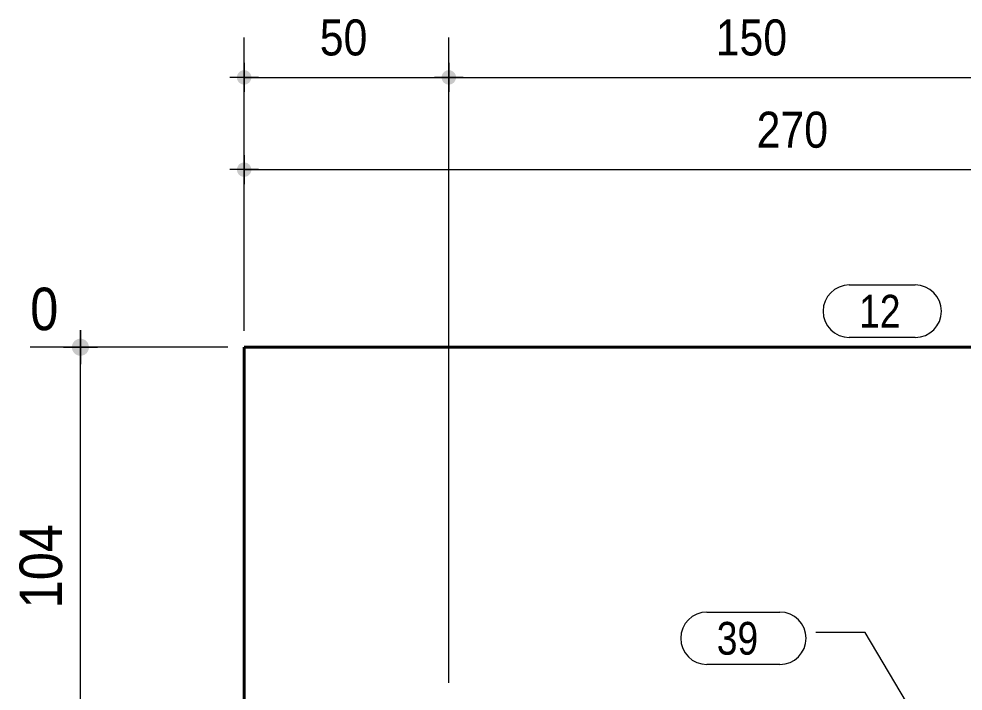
# Model space of a CAD drawing. Header units: millimetres. Extents: x 2 to 410, y 5 to 282.
# Drawn here: x 190.4 to 248.1, y 198.9 to 240 of the extents above; entities that cross this region are included whole.
import ezdxf

# ---------------------------------------------------------------- set-up
doc = ezdxf.new("R2010")
doc.units = ezdxf.units.MM
for name, color, linetype, lineweight in [('Cotation', 7, 'Continuous', 0), ('Piece', 2, 'Continuous', 0), ('Repère pièce', 3, 'Continuous', 0)]:
    doc.layers.add(name, color=color, linetype=linetype, lineweight=lineweight)
doc.styles.add('ARIAL', font='ARIAL.TTF')
doc.styles.add('COMIC_SANS_MS', font='COMIC.TTF')

# ---------------------------------------------------------------- blocks, each defined once
blk = doc.blocks.new('*A6')
at = {"layer": 'Piece', "color": 2, "linetype": 'Continuous', "lineweight": 40}
for p in [(204.187215, 94.90632), (271.687296, 219.90632)]:
    blk.add_line(p, (204.187215, 219.90632), dxfattribs=at)
blk = doc.blocks.new('*A24')
at = {"layer": 'Cotation'}
for points in [[(204.166, 230.311), (204.144, 230.312), (204.123, 230.315), (204.101, 230.318), (204.08, 230.323), (204.059, 230.329), (204.039, 230.336), (204.019, 230.344), (203.999, 230.352), (203.98, 230.362), (203.961, 230.373), (203.943, 230.384), (203.925, 230.397), (203.908, 230.41), (203.892, 230.424), (203.876, 230.439), (203.861, 230.455), (203.847, 230.471), (203.834, 230.488), (203.821, 230.506), (203.81, 230.524), (203.799, 230.543), (203.789, 230.562), (203.781, 230.582), (203.773, 230.602), (203.766, 230.622), (203.76, 230.643), (203.756, 230.664), (203.752, 230.685), (203.749, 230.707), (203.748, 230.728), (203.747, 230.75), (203.748, 230.772), (203.749, 230.793), (203.752, 230.815), (203.756, 230.836), (203.76, 230.857), (203.766, 230.878), (203.773, 230.898), (203.781, 230.918), (203.789, 230.938), (203.799, 230.957), (203.81, 230.976), (203.821, 230.994), (203.834, 231.012), (203.847, 231.029), (203.861, 231.046), (203.876, 231.061), (203.892, 231.076), (203.908, 231.09), (203.925, 231.103), (203.943, 231.116), (203.961, 231.127), (203.98, 231.138), (203.999, 231.148), (204.019, 231.157), (204.039, 231.164), (204.059, 231.171), (204.08, 231.177), (204.101, 231.182), (204.123, 231.185), (204.144, 231.188), (204.166, 231.19), (204.187, 231.19), (204.209, 231.19), (204.23, 231.188), (204.252, 231.185), (204.273, 231.182), (204.294, 231.177), (204.315, 231.171), (204.335, 231.164), (204.356, 231.157), (204.375, 231.148), (204.395, 231.138), (204.413, 231.127), (204.432, 231.116), (204.449, 231.103), (204.466, 231.09), (204.483, 231.076), (204.498, 231.061), (204.513, 231.046), (204.527, 231.029), (204.541, 231.012), (204.553, 230.994), (204.565, 230.976), (204.575, 230.957), (204.585, 230.938), (204.594, 230.918), (204.601, 230.898), (204.608, 230.878), (204.614, 230.857), (204.619, 230.836), (204.622, 230.815), (204.625, 230.793), (204.627, 230.772), (204.627, 230.75), (204.627, 230.728), (204.625, 230.707), (204.622, 230.685), (204.619, 230.664), (204.614, 230.643), (204.608, 230.622), (204.601, 230.602), (204.594, 230.582), (204.585, 230.562), (204.575, 230.543), (204.565, 230.524), (204.553, 230.506), (204.541, 230.488), (204.527, 230.471), (204.513, 230.455), (204.498, 230.439), (204.483, 230.424), (204.466, 230.41), (204.449, 230.397), (204.432, 230.384), (204.413, 230.373), (204.395, 230.362), (204.375, 230.352), (204.356, 230.344), (204.335, 230.336), (204.315, 230.329), (204.294, 230.323), (204.273, 230.318), (204.252, 230.315), (204.23, 230.312), (204.209, 230.311), (204.187, 230.31)], [(271.666, 230.311), (271.644, 230.312), (271.623, 230.315), (271.601, 230.318), (271.58, 230.323), (271.56, 230.329), (271.539, 230.336), (271.519, 230.344), (271.499, 230.352), (271.48, 230.362), (271.461, 230.373), (271.443, 230.384), (271.425, 230.397), (271.408, 230.41), (271.392, 230.424), (271.376, 230.439), (271.361, 230.455), (271.347, 230.471), (271.334, 230.488), (271.321, 230.506), (271.31, 230.524), (271.299, 230.543), (271.29, 230.562), (271.281, 230.582), (271.273, 230.602), (271.266, 230.622), (271.26, 230.643), (271.256, 230.664), (271.252, 230.685), (271.249, 230.707), (271.248, 230.728), (271.247, 230.75), (271.248, 230.772), (271.249, 230.793), (271.252, 230.815), (271.256, 230.836), (271.26, 230.857), (271.266, 230.878), (271.273, 230.898), (271.281, 230.918), (271.29, 230.938), (271.299, 230.957), (271.31, 230.976), (271.321, 230.994), (271.334, 231.012), (271.347, 231.029), (271.361, 231.046), (271.376, 231.061), (271.392, 231.076), (271.408, 231.09), (271.425, 231.103), (271.443, 231.116), (271.461, 231.127), (271.48, 231.138), (271.499, 231.148), (271.519, 231.157), (271.539, 231.164), (271.56, 231.171), (271.58, 231.177), (271.601, 231.182), (271.623, 231.185), (271.644, 231.188), (271.666, 231.19), (271.687, 231.19), (271.709, 231.19), (271.73, 231.188), (271.752, 231.185), (271.773, 231.182), (271.794, 231.177), (271.815, 231.171), (271.836, 231.164), (271.856, 231.157), (271.875, 231.148), (271.895, 231.138), (271.914, 231.127), (271.932, 231.116), (271.949, 231.103), (271.966, 231.09), (271.983, 231.076), (271.998, 231.061), (272.013, 231.046), (272.027, 231.029), (272.041, 231.012), (272.053, 230.994), (272.065, 230.976), (272.075, 230.957), (272.085, 230.938), (272.094, 230.918), (272.102, 230.898), (272.108, 230.878), (272.114, 230.857), (272.119, 230.836), (272.123, 230.815), (272.125, 230.793), (272.127, 230.772), (272.127, 230.75), (272.127, 230.728), (272.125, 230.707), (272.123, 230.685), (272.119, 230.664), (272.114, 230.643), (272.108, 230.622), (272.102, 230.602), (272.094, 230.582), (272.085, 230.562), (272.075, 230.543), (272.065, 230.524), (272.053, 230.506), (272.041, 230.488), (272.027, 230.471), (272.013, 230.455), (271.998, 230.439), (271.983, 230.424), (271.966, 230.41), (271.949, 230.397), (271.932, 230.384), (271.914, 230.373), (271.895, 230.362), (271.875, 230.352), (271.856, 230.344), (271.836, 230.336), (271.815, 230.329), (271.794, 230.323), (271.773, 230.318), (271.752, 230.315), (271.73, 230.312), (271.709, 230.311), (271.687, 230.31)]]:
    blk.add_hatch(color=256, dxfattribs=at).paths.add_polyline_path(points, flags=17)
at = {"layer": 'Cotation', "linetype": 'Continuous', "lineweight": 0}
for p, q in [((204.187, 220.906), (204.187, 233.19)), ((271.687, 220.905), (271.687, 233.19)), ((204.187, 231.63), (204.187, 229.87)), ((271.687, 231.63), (271.687, 229.87)), ((205.067, 230.75), (203.307, 230.75)), ((204.187, 230.75), (203.307, 230.75)), ((204.187, 230.75), (271.687, 230.75)), ((272.567, 230.75), (270.807, 230.75)), ((271.687, 230.75), (272.567, 230.75))]:
    blk.add_line(p, q, dxfattribs=at)
at = {"layer": 'Cotation'}
for p in [(204.187, 230.75), (271.687, 230.75)]:
    blk.add_point(p, dxfattribs=at)
at = {"layer": 'Cotation', "style": 'ARIAL', "width": 0.85}
blk.add_text('270', height=2.2, dxfattribs=at).set_placement((235.49, 232.09))
blk = doc.blocks.new('*A26')
at = {"layer": 'Cotation'}
for points in [[(204.166, 235.945), (204.144, 235.946), (204.123, 235.949), (204.101, 235.953), (204.08, 235.957), (204.059, 235.963), (204.039, 235.97), (204.019, 235.978), (203.999, 235.986), (203.98, 235.996), (203.961, 236.007), (203.943, 236.018), (203.925, 236.031), (203.908, 236.044), (203.892, 236.058), (203.876, 236.073), (203.861, 236.089), (203.847, 236.105), (203.834, 236.122), (203.821, 236.14), (203.81, 236.158), (203.799, 236.177), (203.789, 236.196), (203.781, 236.216), (203.773, 236.236), (203.766, 236.256), (203.76, 236.277), (203.756, 236.298), (203.752, 236.32), (203.749, 236.341), (203.748, 236.363), (203.747, 236.384), (203.748, 236.406), (203.749, 236.427), (203.752, 236.449), (203.756, 236.47), (203.76, 236.491), (203.766, 236.512), (203.773, 236.532), (203.781, 236.553), (203.789, 236.572), (203.799, 236.592), (203.81, 236.61), (203.821, 236.629), (203.834, 236.646), (203.847, 236.663), (203.861, 236.68), (203.876, 236.695), (203.892, 236.71), (203.908, 236.724), (203.925, 236.738), (203.943, 236.75), (203.961, 236.762), (203.98, 236.772), (203.999, 236.782), (204.019, 236.791), (204.039, 236.798), (204.059, 236.805), (204.08, 236.811), (204.101, 236.816), (204.123, 236.819), (204.144, 236.822), (204.166, 236.824), (204.187, 236.824), (204.209, 236.824), (204.23, 236.822), (204.252, 236.819), (204.273, 236.816), (204.294, 236.811), (204.315, 236.805), (204.335, 236.798), (204.356, 236.791), (204.375, 236.782), (204.395, 236.772), (204.413, 236.762), (204.432, 236.75), (204.449, 236.738), (204.466, 236.724), (204.483, 236.71), (204.498, 236.695), (204.513, 236.68), (204.527, 236.663), (204.541, 236.646), (204.553, 236.629), (204.565, 236.61), (204.575, 236.592), (204.585, 236.572), (204.594, 236.553), (204.601, 236.532), (204.608, 236.512), (204.614, 236.491), (204.619, 236.47), (204.622, 236.449), (204.625, 236.427), (204.627, 236.406), (204.627, 236.384), (204.627, 236.363), (204.625, 236.341), (204.622, 236.32), (204.619, 236.298), (204.614, 236.277), (204.608, 236.256), (204.601, 236.236), (204.594, 236.216), (204.585, 236.196), (204.575, 236.177), (204.565, 236.158), (204.553, 236.14), (204.541, 236.122), (204.527, 236.105), (204.513, 236.089), (204.498, 236.073), (204.483, 236.058), (204.466, 236.044), (204.449, 236.031), (204.432, 236.018), (204.413, 236.007), (204.395, 235.996), (204.375, 235.986), (204.356, 235.978), (204.335, 235.97), (204.315, 235.963), (204.294, 235.957), (204.273, 235.953), (204.252, 235.949), (204.23, 235.946), (204.209, 235.945), (204.187, 235.944)], [(216.666, 235.945), (216.645, 235.946), (216.623, 235.949), (216.602, 235.953), (216.581, 235.957), (216.56, 235.963), (216.54, 235.97), (216.52, 235.978), (216.5, 235.986), (216.48, 235.996), (216.462, 236.007), (216.443, 236.018), (216.426, 236.031), (216.409, 236.044), (216.392, 236.058), (216.377, 236.073), (216.362, 236.089), (216.348, 236.105), (216.334, 236.122), (216.322, 236.14), (216.31, 236.158), (216.3, 236.177), (216.29, 236.196), (216.281, 236.216), (216.274, 236.236), (216.267, 236.256), (216.261, 236.277), (216.256, 236.298), (216.253, 236.32), (216.25, 236.341), (216.248, 236.363), (216.248, 236.384), (216.248, 236.406), (216.25, 236.427), (216.253, 236.449), (216.256, 236.47), (216.261, 236.491), (216.267, 236.512), (216.274, 236.532), (216.281, 236.553), (216.29, 236.572), (216.3, 236.592), (216.31, 236.61), (216.322, 236.629), (216.334, 236.646), (216.348, 236.663), (216.362, 236.68), (216.377, 236.695), (216.392, 236.71), (216.409, 236.724), (216.426, 236.738), (216.443, 236.75), (216.462, 236.762), (216.48, 236.772), (216.5, 236.782), (216.52, 236.791), (216.54, 236.798), (216.56, 236.805), (216.581, 236.811), (216.602, 236.816), (216.623, 236.819), (216.645, 236.822), (216.666, 236.824), (216.688, 236.824), (216.709, 236.824), (216.731, 236.822), (216.752, 236.819), (216.774, 236.816), (216.795, 236.811), (216.816, 236.805), (216.836, 236.798), (216.856, 236.791), (216.876, 236.782), (216.895, 236.772), (216.914, 236.762), (216.932, 236.75), (216.95, 236.738), (216.967, 236.724), (216.983, 236.71), (216.999, 236.695), (217.014, 236.68), (217.028, 236.663), (217.041, 236.646), (217.054, 236.629), (217.065, 236.61), (217.076, 236.592), (217.086, 236.572), (217.094, 236.553), (217.102, 236.532), (217.109, 236.512), (217.115, 236.491), (217.119, 236.47), (217.123, 236.449), (217.126, 236.427), (217.127, 236.406), (217.128, 236.384), (217.127, 236.363), (217.126, 236.341), (217.123, 236.32), (217.119, 236.298), (217.115, 236.277), (217.109, 236.256), (217.102, 236.236), (217.094, 236.216), (217.086, 236.196), (217.076, 236.177), (217.065, 236.158), (217.054, 236.14), (217.041, 236.122), (217.028, 236.105), (217.014, 236.089), (216.999, 236.073), (216.983, 236.058), (216.967, 236.044), (216.95, 236.031), (216.932, 236.018), (216.914, 236.007), (216.895, 235.996), (216.876, 235.986), (216.856, 235.978), (216.836, 235.97), (216.816, 235.963), (216.795, 235.957), (216.774, 235.953), (216.752, 235.949), (216.731, 235.946), (216.709, 235.945), (216.688, 235.944)]]:
    blk.add_hatch(color=256, dxfattribs=at).paths.add_polyline_path(points, flags=17)
at = {"layer": 'Cotation', "linetype": 'Continuous', "lineweight": 0}
for p, q in [((204.187, 220.906), (204.187, 238.824)), ((216.688, 199.406), (216.688, 238.824)), ((204.187, 237.264), (204.187, 235.504)), ((216.688, 237.264), (216.688, 235.504)), ((205.067, 236.384), (203.307, 236.384)), ((204.187, 236.384), (203.307, 236.384)), ((204.187, 236.384), (216.688, 236.384)), ((217.568, 236.384), (215.808, 236.384)), ((216.688, 236.384), (217.568, 236.384))]:
    blk.add_line(p, q, dxfattribs=at)
at = {"layer": 'Cotation'}
for p in [(204.187, 236.384), (216.688, 236.384)]:
    blk.add_point(p, dxfattribs=at)
at = {"layer": 'Cotation', "style": 'ARIAL', "width": 0.85}
blk.add_text('50', height=2.2, dxfattribs=at).set_placement((208.806, 237.724))
blk = doc.blocks.new('*A27')
at = {"layer": 'Cotation'}
for points in [[(216.666, 235.945), (216.645, 235.946), (216.623, 235.949), (216.602, 235.953), (216.581, 235.957), (216.56, 235.963), (216.54, 235.97), (216.52, 235.978), (216.5, 235.986), (216.48, 235.996), (216.462, 236.007), (216.443, 236.018), (216.426, 236.031), (216.409, 236.044), (216.392, 236.058), (216.377, 236.073), (216.362, 236.089), (216.348, 236.105), (216.334, 236.122), (216.322, 236.14), (216.31, 236.158), (216.3, 236.177), (216.29, 236.196), (216.281, 236.216), (216.274, 236.236), (216.267, 236.256), (216.261, 236.277), (216.256, 236.298), (216.253, 236.32), (216.25, 236.341), (216.248, 236.363), (216.248, 236.384), (216.248, 236.406), (216.25, 236.427), (216.253, 236.449), (216.256, 236.47), (216.261, 236.491), (216.267, 236.512), (216.274, 236.532), (216.281, 236.553), (216.29, 236.572), (216.3, 236.592), (216.31, 236.61), (216.322, 236.629), (216.334, 236.646), (216.348, 236.663), (216.362, 236.68), (216.377, 236.695), (216.392, 236.71), (216.409, 236.724), (216.426, 236.738), (216.443, 236.75), (216.462, 236.762), (216.48, 236.772), (216.5, 236.782), (216.52, 236.791), (216.54, 236.798), (216.56, 236.805), (216.581, 236.811), (216.602, 236.816), (216.623, 236.819), (216.645, 236.822), (216.666, 236.824), (216.688, 236.824), (216.709, 236.824), (216.731, 236.822), (216.752, 236.819), (216.774, 236.816), (216.795, 236.811), (216.816, 236.805), (216.836, 236.798), (216.856, 236.791), (216.876, 236.782), (216.895, 236.772), (216.914, 236.762), (216.932, 236.75), (216.95, 236.738), (216.967, 236.724), (216.983, 236.71), (216.999, 236.695), (217.014, 236.68), (217.028, 236.663), (217.041, 236.646), (217.054, 236.629), (217.065, 236.61), (217.076, 236.592), (217.086, 236.572), (217.094, 236.553), (217.102, 236.532), (217.109, 236.512), (217.115, 236.491), (217.119, 236.47), (217.123, 236.449), (217.126, 236.427), (217.127, 236.406), (217.128, 236.384), (217.127, 236.363), (217.126, 236.341), (217.123, 236.32), (217.119, 236.298), (217.115, 236.277), (217.109, 236.256), (217.102, 236.236), (217.094, 236.216), (217.086, 236.196), (217.076, 236.177), (217.065, 236.158), (217.054, 236.14), (217.041, 236.122), (217.028, 236.105), (217.014, 236.089), (216.999, 236.073), (216.983, 236.058), (216.967, 236.044), (216.95, 236.031), (216.932, 236.018), (216.914, 236.007), (216.895, 235.996), (216.876, 235.986), (216.856, 235.978), (216.836, 235.97), (216.816, 235.963), (216.795, 235.957), (216.774, 235.953), (216.752, 235.949), (216.731, 235.946), (216.709, 235.945), (216.688, 235.944)], [(254.166, 235.945), (254.145, 235.946), (254.123, 235.949), (254.102, 235.953), (254.081, 235.957), (254.06, 235.963), (254.04, 235.97), (254.02, 235.978), (254, 235.986), (253.98, 235.996), (253.962, 236.007), (253.943, 236.018), (253.926, 236.031), (253.909, 236.044), (253.892, 236.058), (253.877, 236.073), (253.862, 236.089), (253.848, 236.105), (253.834, 236.122), (253.822, 236.14), (253.811, 236.158), (253.8, 236.177), (253.79, 236.196), (253.781, 236.216), (253.774, 236.236), (253.767, 236.256), (253.761, 236.277), (253.756, 236.298), (253.753, 236.32), (253.75, 236.341), (253.748, 236.363), (253.748, 236.384), (253.748, 236.406), (253.75, 236.427), (253.753, 236.449), (253.756, 236.47), (253.761, 236.491), (253.767, 236.512), (253.774, 236.532), (253.781, 236.553), (253.79, 236.572), (253.8, 236.592), (253.811, 236.61), (253.822, 236.629), (253.834, 236.646), (253.848, 236.663), (253.862, 236.68), (253.877, 236.695), (253.892, 236.71), (253.909, 236.724), (253.926, 236.738), (253.943, 236.75), (253.962, 236.762), (253.98, 236.772), (254, 236.782), (254.02, 236.791), (254.04, 236.798), (254.06, 236.805), (254.081, 236.811), (254.102, 236.816), (254.123, 236.819), (254.145, 236.822), (254.166, 236.824), (254.188, 236.824), (254.209, 236.824), (254.231, 236.822), (254.252, 236.819), (254.274, 236.816), (254.295, 236.811), (254.316, 236.805), (254.336, 236.798), (254.356, 236.791), (254.376, 236.782), (254.395, 236.772), (254.414, 236.762), (254.432, 236.75), (254.45, 236.738), (254.467, 236.724), (254.483, 236.71), (254.499, 236.695), (254.514, 236.68), (254.528, 236.663), (254.541, 236.646), (254.554, 236.629), (254.565, 236.61), (254.576, 236.592), (254.586, 236.572), (254.594, 236.553), (254.602, 236.532), (254.609, 236.512), (254.615, 236.491), (254.619, 236.47), (254.623, 236.449), (254.626, 236.427), (254.627, 236.406), (254.628, 236.384), (254.627, 236.363), (254.626, 236.341), (254.623, 236.32), (254.619, 236.298), (254.615, 236.277), (254.609, 236.256), (254.602, 236.236), (254.594, 236.216), (254.586, 236.196), (254.576, 236.177), (254.565, 236.158), (254.554, 236.14), (254.541, 236.122), (254.528, 236.105), (254.514, 236.089), (254.499, 236.073), (254.483, 236.058), (254.467, 236.044), (254.45, 236.031), (254.432, 236.018), (254.414, 236.007), (254.395, 235.996), (254.376, 235.986), (254.356, 235.978), (254.336, 235.97), (254.316, 235.963), (254.295, 235.957), (254.274, 235.953), (254.252, 235.949), (254.231, 235.946), (254.209, 235.945), (254.188, 235.944)]]:
    blk.add_hatch(color=256, dxfattribs=at).paths.add_polyline_path(points, flags=17)
at = {"layer": 'Cotation', "linetype": 'Continuous', "lineweight": 0}
for p, q in [((216.688, 199.406), (216.688, 238.824)), ((254.188, 213.156), (254.188, 238.824)), ((216.688, 237.264), (216.688, 235.504)), ((254.188, 237.264), (254.188, 235.504)), ((217.568, 236.384), (215.808, 236.384)), ((216.688, 236.384), (215.808, 236.384)), ((216.688, 236.384), (254.188, 236.384)), ((255.068, 236.384), (253.308, 236.384)), ((254.188, 236.384), (255.068, 236.384))]:
    blk.add_line(p, q, dxfattribs=at)
at = {"layer": 'Cotation'}
for p in [(216.688, 236.384), (254.188, 236.384)]:
    blk.add_point(p, dxfattribs=at)
at = {"layer": 'Cotation', "style": 'ARIAL', "width": 0.85}
blk.add_text('150', height=2.2, dxfattribs=at).set_placement((232.99, 237.724))
blk = doc.blocks.new('*A41')
at = {"layer": 'Cotation'}
blk.add_hatch(color=256, dxfattribs=at).paths.add_polyline_path([(194.162, 219.387), (194.136, 219.389), (194.111, 219.392), (194.086, 219.396), (194.061, 219.402), (194.036, 219.409), (194.012, 219.417), (193.988, 219.426), (193.965, 219.436), (193.942, 219.448), (193.92, 219.46), (193.898, 219.474), (193.877, 219.489), (193.857, 219.504), (193.838, 219.521), (193.82, 219.539), (193.802, 219.557), (193.785, 219.576), (193.77, 219.597), (193.755, 219.617), (193.741, 219.639), (193.729, 219.661), (193.717, 219.684), (193.707, 219.707), (193.698, 219.731), (193.69, 219.755), (193.683, 219.78), (193.677, 219.805), (193.673, 219.83), (193.67, 219.855), (193.668, 219.881), (193.667, 219.906), (193.668, 219.932), (193.67, 219.957), (193.673, 219.983), (193.677, 220.008), (193.683, 220.033), (193.69, 220.057), (193.698, 220.082), (193.707, 220.105), (193.717, 220.129), (193.729, 220.151), (193.741, 220.174), (193.755, 220.195), (193.77, 220.216), (193.785, 220.236), (193.802, 220.256), (193.82, 220.274), (193.838, 220.292), (193.857, 220.308), (193.877, 220.324), (193.898, 220.339), (193.92, 220.352), (193.942, 220.365), (193.965, 220.376), (193.988, 220.387), (194.012, 220.396), (194.036, 220.404), (194.061, 220.411), (194.086, 220.416), (194.111, 220.421), (194.136, 220.424), (194.162, 220.426), (194.187, 220.426), (194.213, 220.426), (194.238, 220.424), (194.264, 220.421), (194.289, 220.416), (194.314, 220.411), (194.338, 220.404), (194.362, 220.396), (194.386, 220.387), (194.41, 220.376), (194.432, 220.365), (194.455, 220.352), (194.476, 220.339), (194.497, 220.324), (194.517, 220.308), (194.536, 220.292), (194.555, 220.274), (194.573, 220.256), (194.589, 220.236), (194.605, 220.216), (194.62, 220.195), (194.633, 220.174), (194.646, 220.151), (194.657, 220.129), (194.668, 220.105), (194.677, 220.082), (194.685, 220.057), (194.692, 220.033), (194.697, 220.008), (194.702, 219.983), (194.705, 219.957), (194.707, 219.932), (194.707, 219.906), (194.707, 219.881), (194.705, 219.855), (194.702, 219.83), (194.697, 219.805), (194.692, 219.78), (194.685, 219.755), (194.677, 219.731), (194.668, 219.707), (194.657, 219.684), (194.646, 219.661), (194.633, 219.639), (194.62, 219.617), (194.605, 219.597), (194.589, 219.576), (194.573, 219.557), (194.555, 219.539), (194.536, 219.521), (194.517, 219.504), (194.497, 219.489), (194.476, 219.474), (194.455, 219.46), (194.432, 219.448), (194.41, 219.436), (194.386, 219.426), (194.362, 219.417), (194.338, 219.409), (194.314, 219.402), (194.289, 219.396), (194.264, 219.392), (194.238, 219.389), (194.213, 219.387), (194.187, 219.386)], flags=17)
at = {"layer": 'Cotation', "linetype": 'Continuous', "lineweight": 0}
for p, q in [((194.187, 220.946), (194.187, 218.866)), ((194.187, 219.906), (194.187, 220.946)), ((203.187, 219.906), (191.119, 219.906)), ((193.147, 219.906), (195.227, 219.906)), ((194.187, 193.797), (194.187, 219.906))]:
    blk.add_line(p, q, dxfattribs=at)
at = {"layer": 'Cotation'}
blk.add_point((194.187, 219.906), dxfattribs=at)
at = {"layer": 'Cotation', "style": 'ARIAL', "width": 0.85}
blk.add_text('0', height=2.6, dxfattribs=at).set_placement((191.119, 220.946))
blk.add_text('104', height=2.6, rotation=90.00021, dxfattribs=at).set_placement((193.067, 203.959))
blk = doc.blocks.new('*A42')
at = {"layer": 'Repère pièce', "linetype": 'Continuous', "lineweight": 0}
for p, q in [((232.454753, 203.731554), (236.910612, 203.731554)), ((242.110612, 202.481554), (239.110612, 202.481554)), ((248.010796, 192.584727), (242.110612, 202.481554)), ((236.910612, 200.531554), (232.454753, 200.531554))]:
    blk.add_line(p, q, dxfattribs=at)
for centre, start, end in [((232.454753, 202.131554), 90, 270), ((236.910612, 202.131554), 270, 90)]:
    blk.add_arc(centre, 1.6, start, end, dxfattribs=at)
at = {"layer": 'Repère pièce', "style": 'COMIC_SANS_MS', "width": 0.85}
blk.add_text('39', height=2, dxfattribs=at).set_placement((233.054753, 201.131554))
blk = doc.blocks.new('*A43')
at = {"layer": 'Repère pièce', "linetype": 'Continuous', "lineweight": 0}
for p, q in [((241.147734, 223.70632), (245.175859, 223.70632)), ((245.175859, 220.50632), (241.147734, 220.50632))]:
    blk.add_line(p, q, dxfattribs=at)
for centre, start, end in [((241.147734, 222.10632), 90, 270), ((245.175859, 222.10632), 270, 90)]:
    blk.add_arc(centre, 1.6, start, end, dxfattribs=at)
at = {"layer": 'Repère pièce', "style": 'COMIC_SANS_MS', "width": 0.85}
blk.add_text('12', height=2, dxfattribs=at).set_placement((241.747734, 221.10632))

msp = doc.modelspace()

# ---------------------------------------------------------------- block references
at = {"lineweight": 0}
for name in ['*A26', '*A27', '*A24', '*A41', '*A43', '*A6', '*A42']:
    msp.add_blockref(name, (0, 0), dxfattribs=at)

doc.saveas('drawing.dxf')
